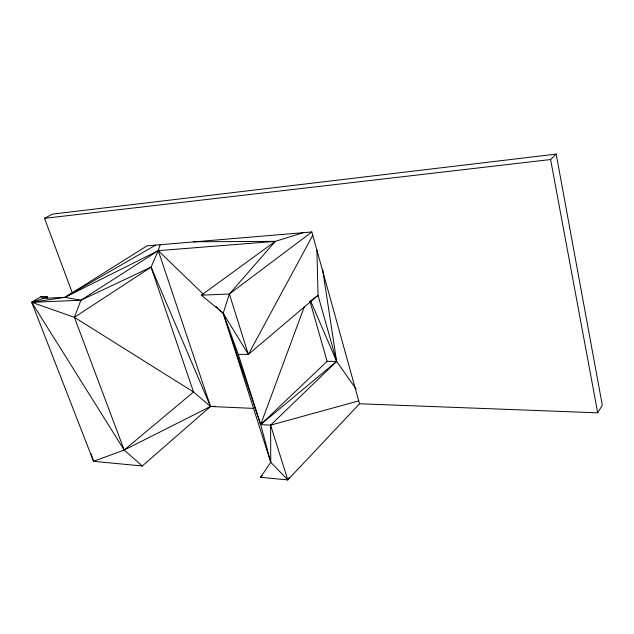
<?xml version="1.0" encoding="UTF-8"?>
<svg xmlns="http://www.w3.org/2000/svg" width="634" height="634" viewBox="0 0 634 634"><rect width="100%" height="100%" fill="white"/><g stroke="black" fill="none" stroke-linecap="round" stroke-linejoin="round"><path stroke-width="0.95" d="M303.092 232.702L275.314 241.356L229.365 294.002L223.192 313.22L270.75 462.313L287.82 479.898L359.533 403.779L597.719 412.829L602.3 405.189L556.169 154.102L52.464 214.102L44.538 218.334L72.482 293.352M215.457 406.259L210.528 406.481L142.278 465.99L93.547 461.33L31.7 302.315L43.746 298.297L46.781 296.427L47.455 298.289L46.781 296.427L40.869 296.704L31.7 302.315L74.392 317.309L151.074 267.128L158.262 250.652L160.204 244.724M289.231 477.307L287.82 479.898L260.566 477.299L270.75 462.313L260.661 424.598L304.272 306.864M142.278 465.99L124.185 450.029L74.392 317.309L80.898 300.247L158.262 250.652L275.314 241.356L201.382 295.175L223.192 313.22L248.362 354.422L318.038 295.365L316.921 250.208M358.725 400.886L270.607 425.16L260.661 424.598L223.192 313.22L238.313 354.374L248.362 354.422L312.768 235.254M261.913 475.849L260.566 477.299L261.953 475.88M44.538 218.334L550.597 159.53L556.169 154.102M270.75 462.313L270.607 425.16L336.638 361.412L322.611 269.41M238.313 354.374L260.661 424.598L327.104 361.325L336.638 361.412L356.149 389.133M260.661 424.598L336.638 361.412L318.038 295.365L309.352 301.792M201.382 295.175L229.365 294.002L311.857 231.965L359.533 403.779M208.015 408.05L210.528 406.481L253.933 408.415M155.639 245.104L64.961 297.338L31.7 302.315L124.185 450.029L210.528 406.481L158.262 250.652L64.961 297.338L43.746 298.297L40.869 296.704M31.7 302.315L80.898 300.247L151.074 267.128L210.528 406.481L193.536 391.994L74.392 317.309M91.138 453.801L93.547 461.33L124.185 450.029L193.536 391.994L151.074 267.128M311.857 231.965L147.064 245.826L64.961 297.338L80.898 300.247M93.547 461.33L95.504 461.203M193.251 241.792L275.314 241.356M158.262 250.652L203.855 294.667M215.972 306.357L218.104 308.417M219.53 309.796L223.802 313.917M310.715 301.134L336.638 361.412M46.781 296.427L47.431 298.289M229.365 294.002L248.362 354.422M270.607 425.16L287.82 479.898M310.026 301.443L327.104 361.325M550.597 159.53L597.719 412.829"/></g></svg>
